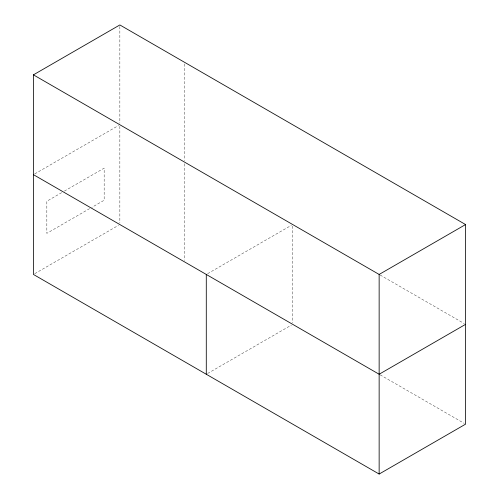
<?xml version="1.0" encoding="UTF-8"?>
<svg xmlns="http://www.w3.org/2000/svg" width="499" height="499" viewBox="0 0 499 499"><rect width="100%" height="100%" fill="white"/><g stroke="black" fill="none" stroke-linecap="round" stroke-linejoin="round"><path stroke-width="0.37" stroke-dasharray="2.5 1.87" d="M34.768 173.877L118.513 125.523M61.67 192.664L46.837 201.228L46.837 233.339L91.348 207.64M64.371 191.105L104.16 168.132L104.16 200.242L92.022 207.253M34.768 273.677L118.513 225.323M207.628 273.677L291.372 225.323M207.628 373.477L291.372 325.123M380.151 275.03L464.226 323.57M380.151 374.83L464.226 423.377M292.713 226.097L292.713 322.803M184.68 63.922L184.68 160.628M184.68 163.722L184.68 260.428M119.854 26.497L119.854 123.203M119.854 126.297L119.854 223.003"/><path stroke-width="0.75" d="M33.427 74.85L119.854 24.95L465.573 224.55L465.573 424.15L379.146 474.05L33.427 274.45L33.427 74.85L379.146 274.45L465.573 224.55M465.573 324.35L379.146 374.25L33.427 174.65M379.146 274.45L379.146 474.05M206.287 274.45L206.287 374.25"/></g></svg>
